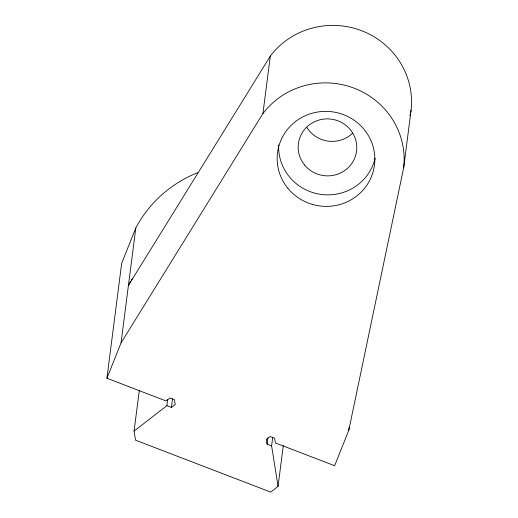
<?xml version="1.0" encoding="UTF-8"?>
<svg xmlns="http://www.w3.org/2000/svg" width="518" height="518" viewBox="0 0 518 518"><rect width="100%" height="100%" fill="white"/><g stroke="black" fill="none" stroke-linecap="round" stroke-linejoin="round"><path stroke-width="0.78" d="M283.294 445.571L278.049 486.396L270.694 492.1L135.522 440.164L134.078 431.08L166.867 405.678L171.419 407.426L175.226 404.48L174.482 399.779L169.923 398.031L166.116 400.977L106.915 378.231L121.678 263.267L135.813 227.946A122.824 119.321 7.3 0 1 197.656 172.662M106.915 378.231L121.044 342.91L135.813 227.946M134.078 431.08L139.323 390.255M166.867 405.678L167.69 399.274M171.419 407.426L172.552 398.62M121.044 342.91L262.93 113.546L270.318 56.061A78.192 75.958 7.3 0 1 361.648 30.737A78.192 75.958 7.3 0 1 411.085 110.146L403.703 167.625L348.756 430.393L334.628 465.721L275.421 442.974L274.669 438.273L270.118 436.525L266.31 439.471L267.061 444.172L271.613 445.92L278.049 486.396M267.061 444.172L267.884 437.768M271.613 445.92L272.746 437.114M348.756 430.393L349.164 427.201M409.926 115.689L410.256 114.102M410.586 112.523L411.085 110.146M270.318 56.061L128.425 285.424A122.824 119.321 7.3 0 1 130.717 281.293M131.52 279.927A122.824 119.321 7.3 0 1 132.349 278.574M262.93 113.546A78.192 75.958 7.3 0 1 354.26 88.222A78.192 75.958 7.3 0 1 403.703 167.625M352.557 133.256A29.319 28.484 7.3 0 1 306.87 127.512M375.123 158.197A48.867 47.475 7.3 0 1 321.011 194.405A48.867 47.475 7.3 0 1 278.678 144.988M287.937 188.364A48.867 47.475 7.3 0 0 371.548 176.366A48.867 47.475 7.3 0 0 318.531 111.882A48.867 47.475 7.3 0 0 287.937 188.364M304.642 165.074A29.319 28.484 7.3 0 0 354.804 157.873A29.319 28.484 7.3 0 0 322.992 119.179A29.319 28.484 7.3 0 0 304.642 165.074"/></g></svg>
